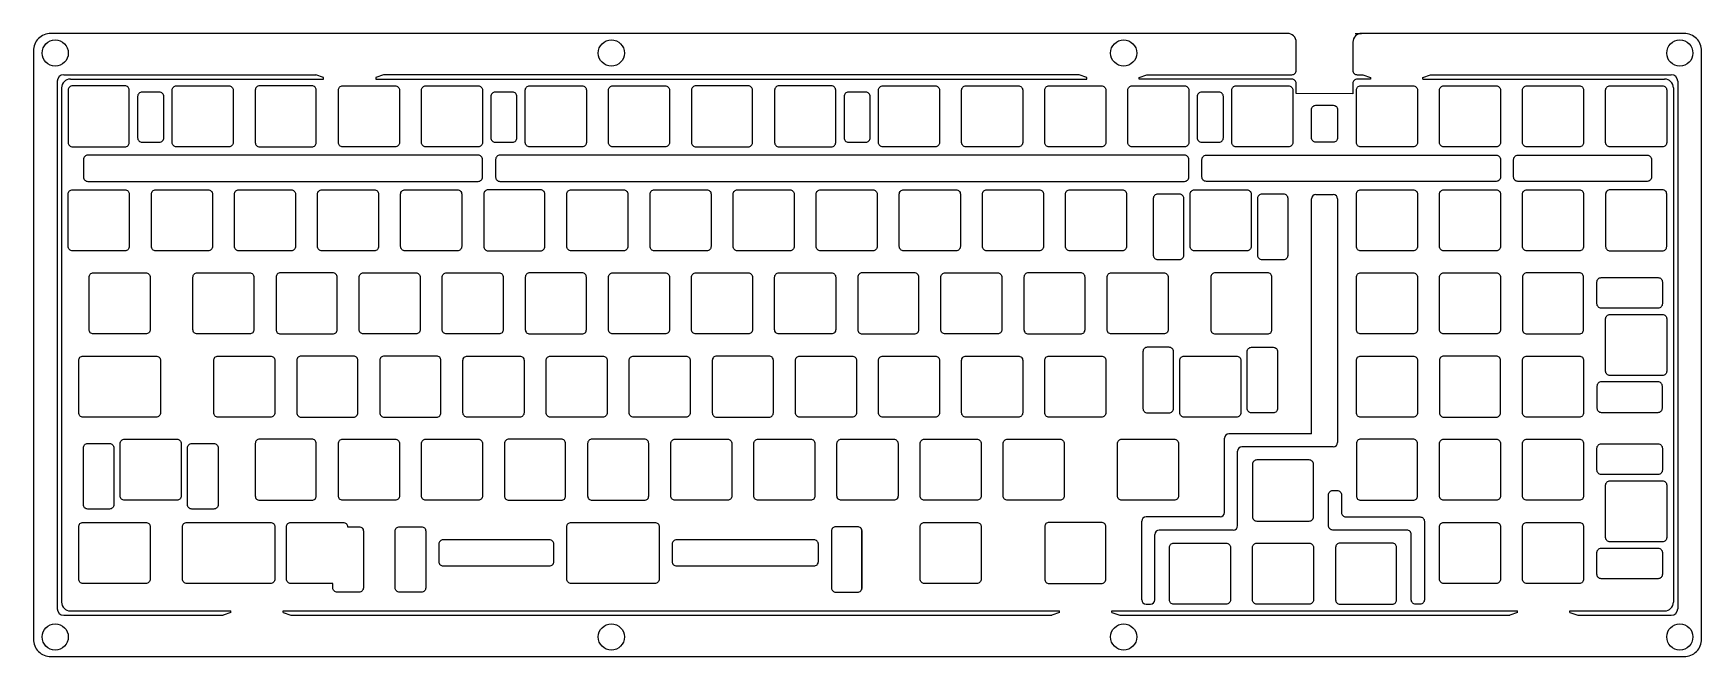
# Model space of a CAD drawing. Header units: millimetres. Extents: x -5 to 377, y 17 to 159.
import ezdxf

# ---------------------------------------------------------------- set-up
doc = ezdxf.new("R2010")
doc.units = ezdxf.units.MM
doc.layers.get('0').update_dxf_attribs({"linetype": 'CONTINUOUS'})

msp = doc.modelspace()

# ---------------------------------------------------------------- linework, layer by layer
for p, q in [((297.51, 159.47), (299.01, 159.47)), ((1.5, 150), (59.27, 150)), ((61.02, 149.36), (59.27, 150)), ((61.02, 149), (61.02, 149.36)), ((313.02, 149.36), (314.76, 150)), ((313.02, 149), (313.02, 149.36)), ((314.76, 150), (369.98, 150)), ((0, 148.5), (0, 27.67)), ((1, 147), (1, 29.18)), ((3, 149), (61.02, 149)), ((313.02, 149), (368.47, 149)), ((370.47, 147), (370.47, 29.18)), ((371.48, 148.5), (371.48, 27.67)), ((288.51, 122.57), (292.51, 122.57)), ((287.51, 67.75), (287.51, 121.57)), ((293.51, 121.57), (293.51, 65.75)), ((267.58, 49.7), (267.58, 66.75)), ((287.51, 67.75), (268.58, 67.75)), ((270.58, 46.7), (270.58, 63.75)), ((292.51, 64.75), (271.58, 64.75)), ((48.86, 47.46), (48.86, 47.46)), ((49.86, 46.46), (49.86, 46.46)), ((248.59, 29.7), (248.59, 47.7)), ((266.58, 48.7), (249.59, 48.7)), ((251.59, 29.7), (251.59, 44.7)), ((269.58, 45.7), (252.59, 45.7)), ((3, 27.18), (39.76, 27.18)), ((39.76, 26.81), (38.01, 26.17)), ((39.76, 26.81), (39.76, 27.18)), ((51.76, 26.81), (51.76, 27.18)), ((51.76, 27.18), (229.76, 27.18)), ((51.76, 26.81), (53.55, 26.17)), ((229.76, 26.81), (228.01, 26.17)), ((229.76, 26.81), (229.76, 27.18)), ((241.76, 26.81), (241.76, 27.18)), ((241.76, 27.18), (334.76, 27.18)), ((241.76, 26.81), (243.55, 26.17)), ((249.59, 28.7), (250.59, 28.7)), ((334.76, 26.81), (333.01, 26.17)), ((334.76, 26.81), (334.76, 27.18)), ((346.76, 26.81), (346.76, 27.18)), ((346.76, 27.18), (368.47, 27.18)), ((346.76, 26.81), (348.55, 26.17)), ((1.5, 26.17), (38.01, 26.17)), ((53.55, 26.17), (228.01, 26.17)), ((243.55, 26.17), (333.01, 26.17)), ((348.55, 26.17), (369.98, 26.17))]:
    msp.add_line(p, q)
for points in [[(-5.47, 155.47), (-5.47, 20.7, 0.414214), (-1.48, 16.7), (372.95, 16.7, 0.414214), (376.95, 20.7), (376.95, 155.47, 0.414214), (372.95, 159.47), (299.01, 159.47, 0.414214), (297.01, 157.47), (297.01, 151, 0.414214), (298.01, 150), (299.27, 150), (301.02, 149.36), (301.02, 149), (298.01, 149, 0.414214), (297.01, 148), (297.01, 145.65), (284.01, 145.71), (284.01, 148, 0.414214), (283.01, 149), (248.02, 149), (248.02, 149.36), (249.76, 150), (283.01, 150, 0.414214), (284.01, 151), (284.01, 157.47, 0.414214), (282.01, 159.47), (-1.48, 159.47, 0.414214)], [(16.52, 134.47), (16.52, 146.47, 0.414214), (15.53, 147.47), (3.53, 147.47, 0.414214), (2.52, 146.47), (2.52, 134.47, 0.414214), (3.53, 133.47), (15.53, 133.47, 0.414214)], [(23.43, 146), (19.43, 146, 0.414214), (18.43, 145), (18.43, 135.57, 0.414214), (19.43, 134.57), (23.43, 134.57, 0.414214), (24.43, 135.57), (24.43, 145, 0.414214)], [(39.34, 147.47, -0.414214), (40.34, 146.47), (40.34, 134.47, -0.414214), (39.34, 133.47), (27.34, 133.47, -0.414214), (26.34, 134.47), (26.34, 146.47, -0.414214), (27.34, 147.47)], [(59.39, 134.47), (59.39, 146.47, 0.414214), (58.39, 147.47), (46.39, 147.47, 0.414214), (45.39, 146.47), (45.39, 134.47, 0.414214), (46.39, 133.47), (58.39, 133.47, 0.414214)], [(77.44, 133.47), (65.44, 133.47, -0.414214), (64.44, 134.47), (64.44, 146.47, -0.414214), (65.44, 147.47), (77.44, 147.47, -0.414214), (78.44, 146.47), (78.44, 134.47, -0.414214)], [(96.49, 147.47, -0.414214), (97.49, 146.47), (97.49, 134.47, -0.414214), (96.49, 133.47), (84.49, 133.47, -0.414214), (83.49, 134.47), (83.49, 146.47, -0.414214), (84.49, 147.47)], [(99.39, 145), (99.39, 135.57, 0.414214), (100.39, 134.57), (104.39, 134.57, 0.414214), (105.39, 135.57), (105.39, 145, 0.414214), (104.39, 146), (100.39, 146, 0.414214)], [(120.3, 147.47, -0.414214), (121.3, 146.47), (121.3, 134.47, -0.414214), (120.3, 133.47), (108.3, 133.47, -0.414214), (107.3, 134.47), (107.3, 146.47, -0.414214), (108.3, 147.47)], [(140.35, 134.47, -0.414214), (139.35, 133.47), (127.35, 133.47, -0.414214), (126.35, 134.47), (126.35, 146.47, -0.414214), (127.35, 147.47), (139.35, 147.47, -0.414214), (140.35, 146.47)], [(159.4, 134.47), (159.4, 146.47, 0.414214), (158.4, 147.47), (146.4, 147.47, 0.414214), (145.4, 146.47), (145.4, 134.47, 0.414214), (146.4, 133.47), (158.4, 133.47, 0.414214)], [(177.45, 147.47), (165.45, 147.47, 0.414214), (164.45, 146.47), (164.45, 134.47, 0.414214), (165.45, 133.47), (177.45, 133.47, 0.414214), (178.45, 134.47), (178.45, 146.47, 0.414214)], [(185.36, 146), (181.36, 146, 0.414214), (180.36, 145), (180.36, 135.57, 0.414214), (181.36, 134.57), (185.36, 134.57, 0.414214), (186.36, 135.57), (186.36, 145, 0.414214)], [(188.26, 146.47, -0.414214), (189.26, 147.47), (201.26, 147.47, -0.414214), (202.26, 146.47), (202.26, 134.47, -0.414214), (201.26, 133.47), (189.26, 133.47, -0.414214), (188.26, 134.47)], [(220.31, 133.47), (208.31, 133.47, -0.414214), (207.31, 134.47), (207.31, 146.47, -0.414214), (208.31, 147.47), (220.31, 147.47, -0.414214), (221.31, 146.47), (221.31, 134.47, -0.414214)], [(226.36, 134.47), (226.36, 146.47, -0.414214), (227.36, 147.47), (239.36, 147.47, -0.414214), (240.36, 146.47), (240.36, 134.47, -0.414214), (239.36, 133.47), (227.36, 133.47, -0.414214)], [(245.41, 146.47, -0.414214), (246.41, 147.47), (258.41, 147.47, -0.414214), (259.41, 146.47), (259.41, 134.47, -0.414214), (258.41, 133.47), (246.41, 133.47, -0.414214), (245.41, 134.47)], [(262.32, 134.57), (266.32, 134.57, 0.414214), (267.32, 135.57), (267.32, 145, 0.414214), (266.32, 146), (262.32, 146, 0.414214), (261.32, 145), (261.32, 135.57, 0.414214)], [(283.23, 134.47, -0.414214), (282.23, 133.47), (270.23, 133.47, -0.414214), (269.23, 134.47), (269.23, 146.47, -0.414214), (270.23, 147.47), (282.23, 147.47, -0.414214), (283.23, 146.47)], [(297.8, 134.47), (297.8, 146.47, -0.414214), (298.8, 147.47), (310.8, 147.47, -0.414214), (311.8, 146.47), (311.8, 134.47, -0.414214), (310.8, 133.47), (298.8, 133.47, -0.414214)], [(317.85, 133.47, -0.414214), (316.85, 134.47), (316.85, 146.47, -0.414214), (317.85, 147.47), (329.85, 147.47, -0.414214), (330.85, 146.47), (330.85, 134.47, -0.414214), (329.85, 133.47)], [(349.9, 134.47, -0.414214), (348.9, 133.47), (336.9, 133.47, -0.414214), (335.9, 134.47), (335.9, 146.47, -0.414214), (336.9, 147.47), (348.9, 147.47, -0.414214), (349.9, 146.47)], [(368.95, 134.47, -0.414214), (367.95, 133.47), (355.95, 133.47, -0.414214), (354.95, 134.47), (354.95, 146.47, -0.414214), (355.95, 147.47), (367.95, 147.47, -0.414214), (368.95, 146.47)], [(293.51, 142), (293.51, 135.57, -0.414214), (292.51, 134.57), (288.51, 134.57, -0.414214), (287.51, 135.57), (287.51, 142, -0.414214), (288.51, 143), (292.51, 143, -0.414214)], [(6, 130.57), (6, 126.57, 0.414214), (7, 125.57), (96.49, 125.57, 0.414214), (97.49, 126.57), (97.49, 130.57, 0.414214), (96.49, 131.57), (7, 131.57, 0.414214)], [(100.49, 130.57), (100.49, 126.57, 0.414214), (101.49, 125.57), (258.41, 125.57, 0.414214), (259.41, 126.57), (259.41, 130.57, 0.414214), (258.41, 131.57), (101.49, 131.57, 0.414214)], [(262.41, 126.57), (262.41, 130.57, -0.414214), (263.41, 131.57), (329.85, 131.57, -0.414214), (330.85, 130.57), (330.85, 126.57, -0.414214), (329.85, 125.57), (263.41, 125.57, -0.414214)], [(365.48, 130.57), (365.48, 126.57, -0.414214), (364.47, 125.57), (334.85, 125.57, -0.414214), (333.85, 126.57), (333.85, 130.57, -0.414214), (334.85, 131.57), (364.47, 131.57, -0.414214)], [(3.53, 109.66, -0.414214), (2.52, 110.66), (2.52, 122.66, -0.414214), (3.53, 123.66), (15.53, 123.66, -0.414214), (16.52, 122.66), (16.52, 110.66, -0.414214), (15.53, 109.66)], [(34.58, 123.66, -0.414214), (35.58, 122.66), (35.58, 110.66, -0.414214), (34.58, 109.66), (22.57, 109.66, -0.414214), (21.57, 110.66), (21.57, 122.66, -0.414214), (22.57, 123.66)], [(53.63, 123.66, -0.414214), (54.62, 122.66), (54.62, 110.66, -0.414214), (53.63, 109.66), (41.63, 109.66, -0.414214), (40.62, 110.66), (40.62, 122.66, -0.414214), (41.63, 123.66)], [(72.67, 109.66), (60.67, 109.66, -0.414214), (59.67, 110.66), (59.67, 122.66, -0.414214), (60.67, 123.66), (72.67, 123.66, -0.414214), (73.67, 122.66), (73.67, 110.66, -0.414214)], [(91.72, 109.66), (79.72, 109.66, -0.414214), (78.72, 110.66), (78.72, 122.66, -0.414214), (79.72, 123.66), (91.72, 123.66, -0.414214), (92.72, 122.66), (92.72, 110.66, -0.414214)], [(111.78, 110.66), (111.78, 122.66, 0.414214), (110.78, 123.66), (98.78, 123.66, 0.414214), (97.78, 122.66), (97.78, 110.66, 0.414214), (98.78, 109.66), (110.78, 109.66, 0.414214)], [(117.83, 109.66, -0.414214), (116.82, 110.66), (116.82, 122.66, -0.414214), (117.83, 123.66), (129.82, 123.66, -0.414214), (130.82, 122.66), (130.82, 110.66, -0.414214), (129.82, 109.66)], [(135.88, 110.66), (135.88, 122.66, -0.414214), (136.88, 123.66), (148.88, 123.66, -0.414214), (149.88, 122.66), (149.88, 110.66, -0.414214), (148.88, 109.66), (136.88, 109.66, -0.414214)], [(154.93, 110.66), (154.93, 122.66, -0.414214), (155.93, 123.66), (167.93, 123.66, -0.414214), (168.92, 122.66), (168.92, 110.66, -0.414214), (167.93, 109.66), (155.93, 109.66, -0.414214)], [(173.97, 110.66), (173.97, 122.66, -0.414214), (174.97, 123.66), (186.98, 123.66, -0.414214), (187.97, 122.66), (187.97, 110.66, -0.414214), (186.98, 109.66), (174.97, 109.66, -0.414214)], [(193.03, 122.66, -0.414214), (194.03, 123.66), (206.03, 123.66, -0.414214), (207.03, 122.66), (207.03, 110.66, -0.414214), (206.03, 109.66), (194.03, 109.66, -0.414214), (193.03, 110.66)], [(225.07, 123.66, -0.414214), (226.08, 122.66), (226.08, 110.66, -0.414214), (225.07, 109.66), (213.08, 109.66, -0.414214), (212.07, 110.66), (212.07, 122.66, -0.414214), (213.08, 123.66)], [(231.12, 122.66, -0.414214), (232.13, 123.66), (244.12, 123.66, -0.414214), (245.13, 122.66), (245.13, 110.66, -0.414214), (244.12, 109.66), (232.13, 109.66, -0.414214), (231.12, 110.66)], [(258.26, 108.66), (258.26, 121.66, 0.414214), (257.26, 122.66), (252.26, 122.66, 0.414214), (251.26, 121.66), (251.26, 108.66, 0.414214), (252.26, 107.66), (257.26, 107.66, 0.414214)], [(272.7, 123.66, -0.414214), (273.7, 122.66), (273.7, 110.66, -0.414214), (272.7, 109.66), (260.7, 109.66, -0.414214), (259.7, 110.66), (259.7, 122.66, -0.414214), (260.7, 123.66)], [(282.14, 108.66), (282.14, 121.66, 0.414214), (281.14, 122.66), (276.14, 122.66, 0.414214), (275.14, 121.66), (275.14, 108.66, 0.414214), (276.14, 107.66), (281.14, 107.66, 0.414214)], [(297.8, 110.66), (297.8, 122.66, -0.414214), (298.8, 123.66), (310.8, 123.66, -0.414214), (311.8, 122.66), (311.8, 110.66, -0.414214), (310.8, 109.66), (298.8, 109.66, -0.414214)], [(317.85, 109.66, -0.414214), (316.85, 110.66), (316.85, 122.66, -0.414214), (317.85, 123.66), (329.85, 123.66, -0.414214), (330.85, 122.66), (330.85, 110.66, -0.414214), (329.85, 109.66)], [(335.9, 110.66), (335.9, 122.66, -0.414214), (336.9, 123.66), (348.9, 123.66, -0.414214), (349.9, 122.66), (349.9, 110.66, -0.414214), (348.9, 109.66), (336.9, 109.66, -0.414214)], [(368.95, 110.66), (368.95, 122.66, 0.414214), (367.95, 123.66), (355.95, 123.66, 0.414214), (354.95, 122.66), (354.95, 110.66, 0.414214), (355.95, 109.66), (367.95, 109.66, 0.414214)], [(7.29, 103.61, -0.414214), (8.29, 104.61), (20.29, 104.61, -0.414214), (21.29, 103.61), (21.29, 91.61, -0.414214), (20.29, 90.61), (8.29, 90.61, -0.414214), (7.29, 91.61)], [(44.1, 90.61), (32.1, 90.61, -0.414214), (31.1, 91.61), (31.1, 103.61, -0.414214), (32.1, 104.61), (44.1, 104.61, -0.414214), (45.1, 103.61), (45.1, 91.61, -0.414214)], [(64.15, 91.61), (64.15, 103.61, 0.414214), (63.15, 104.61), (51.15, 104.61, 0.414214), (50.15, 103.61), (50.15, 91.61, 0.414214), (51.15, 90.61), (63.15, 90.61, 0.414214)], [(82.2, 90.61), (70.2, 90.61, -0.414214), (69.2, 91.61), (69.2, 103.61, -0.414214), (70.2, 104.61), (82.2, 104.61, -0.414214), (83.2, 103.61), (83.2, 91.61, -0.414214)], [(88.25, 91.61), (88.25, 103.61, -0.414214), (89.25, 104.61), (101.25, 104.61, -0.414214), (102.25, 103.61), (102.25, 91.61, -0.414214), (101.25, 90.61), (89.25, 90.61, -0.414214)], [(120.3, 104.61), (108.3, 104.61, 0.414214), (107.3, 103.61), (107.3, 91.61, 0.414214), (108.3, 90.61), (120.3, 90.61, 0.414214), (121.3, 91.61), (121.3, 103.61, 0.414214)], [(127.35, 90.61, -0.414214), (126.35, 91.61), (126.35, 103.61, -0.414214), (127.35, 104.61), (139.35, 104.61, -0.414214), (140.35, 103.61), (140.35, 91.61, -0.414214), (139.35, 90.61)], [(158.4, 90.61), (146.4, 90.61, -0.414214), (145.4, 91.61), (145.4, 103.61, -0.414214), (146.4, 104.61), (158.4, 104.61, -0.414214), (159.4, 103.61), (159.4, 91.61, -0.414214)], [(177.45, 90.61), (165.45, 90.61, -0.414214), (164.45, 91.61), (164.45, 103.61, -0.414214), (165.45, 104.61), (177.45, 104.61, -0.414214), (178.45, 103.61), (178.45, 91.61, -0.414214)], [(197.5, 91.61), (197.5, 103.61, 0.414214), (196.5, 104.61), (184.5, 104.61, 0.414214), (183.5, 103.61), (183.5, 91.61, 0.414214), (184.5, 90.61), (196.5, 90.61, 0.414214)], [(215.55, 90.61), (203.55, 90.61, -0.414214), (202.55, 91.61), (202.55, 103.61, -0.414214), (203.55, 104.61), (215.55, 104.61, -0.414214), (216.55, 103.61), (216.55, 91.61, -0.414214)], [(234.6, 104.61), (222.6, 104.61, 0.414214), (221.6, 103.61), (221.6, 91.61, 0.414214), (222.6, 90.61), (234.6, 90.61, 0.414214), (235.6, 91.61), (235.6, 103.61, 0.414214)], [(240.65, 91.61), (240.65, 103.61, -0.414214), (241.65, 104.61), (253.65, 104.61, -0.414214), (254.65, 103.61), (254.65, 91.61, -0.414214), (253.65, 90.61), (241.65, 90.61, -0.414214)], [(277.46, 104.61), (265.46, 104.61, 0.414214), (264.46, 103.61), (264.46, 91.61, 0.414214), (265.46, 90.61), (277.46, 90.61, 0.414214), (278.46, 91.61), (278.46, 103.61, 0.414214)], [(310.8, 104.61, -0.414214), (311.8, 103.61), (311.8, 91.61, -0.414214), (310.8, 90.61), (298.8, 90.61, -0.414214), (297.8, 91.61), (297.8, 103.61, -0.414214), (298.8, 104.61)], [(329.85, 104.61, -0.414214), (330.85, 103.61), (330.85, 91.61, -0.414214), (329.85, 90.61), (317.85, 90.61, -0.414214), (316.85, 91.61), (316.85, 103.61, -0.414214), (317.85, 104.61)], [(349.9, 91.61), (349.9, 103.61, 0.414214), (348.9, 104.61), (336.9, 104.61, 0.414214), (335.9, 103.61), (335.9, 91.61, 0.414214), (336.9, 90.61), (348.9, 90.61, 0.414214)], [(367.95, 97.53, -0.414214), (366.95, 96.53), (353.95, 96.53, -0.414214), (352.95, 97.53), (352.95, 102.53, -0.414214), (353.95, 103.53), (366.95, 103.53, -0.414214), (367.95, 102.53)], [(355.95, 95.09), (367.95, 95.09, -0.414214), (368.95, 94.09), (368.95, 82.09, -0.414214), (367.95, 81.09), (355.95, 81.09, -0.414214), (354.95, 82.09), (354.95, 94.09, -0.414214)], [(4.91, 72.56), (4.91, 84.56, -0.414214), (5.91, 85.56), (22.67, 85.56, -0.414214), (23.67, 84.56), (23.67, 72.56, -0.414214), (22.67, 71.56), (5.91, 71.56, -0.414214)], [(48.86, 85.56, -0.414214), (49.86, 84.56), (49.86, 72.56, -0.414214), (48.86, 71.56), (36.86, 71.56, -0.414214), (35.86, 72.56), (35.86, 84.56, -0.414214), (36.86, 85.56)], [(67.91, 85.56), (55.91, 85.56, 0.414214), (54.91, 84.56), (54.91, 72.56, 0.414214), (55.91, 71.56), (67.91, 71.56, 0.414214), (68.91, 72.56), (68.91, 84.56, 0.414214)], [(86.96, 85.56), (74.96, 85.56, 0.414214), (73.96, 84.56), (73.96, 72.56, 0.414214), (74.96, 71.56), (86.96, 71.56, 0.414214), (87.96, 72.56), (87.96, 84.56, 0.414214)], [(93.01, 72.56), (93.01, 84.56, -0.414214), (94.01, 85.56), (106.01, 85.56, -0.414214), (107.01, 84.56), (107.01, 72.56, -0.414214), (106.01, 71.56), (94.01, 71.56, -0.414214)], [(125.06, 85.56, -0.414214), (126.06, 84.56), (126.06, 72.56, -0.414214), (125.06, 71.56), (113.06, 71.56, -0.414214), (112.06, 72.56), (112.06, 84.56, -0.414214), (113.06, 85.56)], [(132.11, 71.56, -0.414214), (131.11, 72.56), (131.11, 84.56, -0.414214), (132.11, 85.56), (144.11, 85.56, -0.414214), (145.11, 84.56), (145.11, 72.56, -0.414214), (144.11, 71.56)], [(163.16, 85.56), (151.16, 85.56, 0.414214), (150.16, 84.56), (150.16, 72.56, 0.414214), (151.16, 71.56), (163.16, 71.56, 0.414214), (164.16, 72.56), (164.16, 84.56, 0.414214)], [(183.21, 72.56, -0.414214), (182.21, 71.56), (170.21, 71.56, -0.414214), (169.21, 72.56), (169.21, 84.56, -0.414214), (170.21, 85.56), (182.21, 85.56, -0.414214), (183.21, 84.56)], [(202.26, 72.56, -0.414214), (201.26, 71.56), (189.26, 71.56, -0.414214), (188.26, 72.56), (188.26, 84.56, -0.414214), (189.26, 85.56), (201.26, 85.56, -0.414214), (202.26, 84.56)], [(220.31, 71.56), (208.31, 71.56, -0.414214), (207.31, 72.56), (207.31, 84.56, -0.414214), (208.31, 85.56), (220.31, 85.56, -0.414214), (221.31, 84.56), (221.31, 72.56, -0.414214)], [(239.36, 85.56, -0.414214), (240.36, 84.56), (240.36, 72.56, -0.414214), (239.36, 71.56), (227.36, 71.56, -0.414214), (226.36, 72.56), (226.36, 84.56, -0.414214), (227.36, 85.56)], [(255.88, 73.56), (255.88, 86.56, 0.414214), (254.88, 87.56), (249.88, 87.56, 0.414214), (248.88, 86.56), (248.88, 73.56, 0.414214), (249.88, 72.56), (254.88, 72.56, 0.414214)], [(258.32, 71.56, -0.414214), (257.32, 72.56), (257.32, 84.56, -0.414214), (258.32, 85.56), (270.32, 85.56, -0.414214), (271.32, 84.56), (271.32, 72.56, -0.414214), (270.32, 71.56)], [(272.76, 86.56, -0.414214), (273.76, 87.56), (278.76, 87.56, -0.414214), (279.76, 86.56), (279.76, 73.56, -0.414214), (278.76, 72.56), (273.76, 72.56, -0.414214), (272.76, 73.56)], [(311.8, 72.56, -0.414214), (310.8, 71.56), (298.8, 71.56, -0.414214), (297.8, 72.56), (297.8, 84.56, -0.414214), (298.8, 85.56), (310.8, 85.56, -0.414214), (311.8, 84.56)], [(330.85, 72.56), (330.85, 84.56, 0.414214), (329.85, 85.56), (317.85, 85.56, 0.414214), (316.85, 84.56), (316.85, 72.56, 0.414214), (317.85, 71.56), (329.85, 71.56, 0.414214)], [(336.9, 71.56, -0.414214), (335.9, 72.56), (335.9, 84.56, -0.414214), (336.9, 85.56), (348.9, 85.56, -0.414214), (349.9, 84.56), (349.9, 72.56, -0.414214), (348.9, 71.56)], [(367.95, 73.65), (367.95, 78.65, 0.414214), (366.95, 79.65), (353.95, 79.65, 0.414214), (352.95, 78.65), (352.95, 73.65, 0.414214), (353.95, 72.65), (366.95, 72.65, 0.414214)], [(5.99, 64.51, -0.414214), (6.99, 65.51), (11.99, 65.51, -0.414214), (12.99, 64.51), (12.99, 51.51, -0.414214), (11.99, 50.51), (6.99, 50.51, -0.414214), (5.99, 51.51)], [(14.43, 65.51, -0.414214), (15.43, 66.51), (27.43, 66.51, -0.414214), (28.43, 65.51), (28.43, 53.51, -0.414214), (27.43, 52.51), (15.43, 52.51, -0.414214), (14.43, 53.51)], [(36.87, 51.51, -0.414214), (35.87, 50.51), (30.87, 50.51, -0.414214), (29.87, 51.51), (29.87, 64.51, -0.414214), (30.87, 65.51), (35.87, 65.51, -0.414214), (36.87, 64.51)], [(59.39, 53.51), (59.39, 65.51, 0.414214), (58.39, 66.51), (46.39, 66.51, 0.414214), (45.39, 65.51), (45.39, 53.51, 0.414214), (46.39, 52.51), (58.39, 52.51, 0.414214)], [(65.44, 52.51, -0.414214), (64.44, 53.51), (64.44, 65.51, -0.414214), (65.44, 66.51), (77.44, 66.51, -0.414214), (78.44, 65.51), (78.44, 53.51, -0.414214), (77.44, 52.51)], [(96.49, 66.51, -0.414214), (97.49, 65.51), (97.49, 53.51, -0.414214), (96.49, 52.51), (84.49, 52.51, -0.414214), (83.49, 53.51), (83.49, 65.51, -0.414214), (84.49, 66.51)], [(115.54, 66.51), (103.54, 66.51, 0.414214), (102.54, 65.51), (102.54, 53.51, 0.414214), (103.54, 52.51), (115.54, 52.51, 0.414214), (116.54, 53.51), (116.54, 65.51, 0.414214)], [(135.59, 53.51), (135.59, 65.51, 0.414214), (134.59, 66.51), (122.59, 66.51, 0.414214), (121.59, 65.51), (121.59, 53.51, 0.414214), (122.59, 52.51), (134.59, 52.51, 0.414214)], [(140.64, 65.51, -0.414214), (141.64, 66.51), (153.64, 66.51, -0.414214), (154.64, 65.51), (154.64, 53.51, -0.414214), (153.64, 52.51), (141.64, 52.51, -0.414214), (140.64, 53.51)], [(159.69, 53.51), (159.69, 65.51, -0.414214), (160.69, 66.51), (172.69, 66.51, -0.414214), (173.69, 65.51), (173.69, 53.51, -0.414214), (172.69, 52.51), (160.69, 52.51, -0.414214)], [(191.74, 66.51, -0.414214), (192.74, 65.51), (192.74, 53.51, -0.414214), (191.74, 52.51), (179.74, 52.51, -0.414214), (178.74, 53.51), (178.74, 65.51, -0.414214), (179.74, 66.51)], [(197.79, 65.51, -0.414214), (198.79, 66.51), (210.79, 66.51, -0.414214), (211.79, 65.51), (211.79, 53.51, -0.414214), (210.79, 52.51), (198.79, 52.51, -0.414214), (197.79, 53.51)], [(217.84, 52.51, -0.414214), (216.84, 53.51), (216.84, 65.51, -0.414214), (217.84, 66.51), (229.84, 66.51, -0.414214), (230.84, 65.51), (230.84, 53.51, -0.414214), (229.84, 52.51)], [(257.03, 53.51, -0.414214), (256.03, 52.51), (244.03, 52.51, -0.414214), (243.03, 53.51), (243.03, 65.51, -0.414214), (244.03, 66.51), (256.03, 66.51, -0.414214), (257.03, 65.51)], [(311.8, 53.51), (311.8, 65.51, 0.414214), (310.8, 66.51), (298.8, 66.51, 0.414214), (297.8, 65.51), (297.8, 53.51, 0.414214), (298.8, 52.51), (310.8, 52.51, 0.414214)], [(330.85, 53.51, -0.414214), (329.85, 52.51), (317.85, 52.51, -0.414214), (316.85, 53.51), (316.85, 65.51, -0.414214), (317.85, 66.51), (329.85, 66.51, -0.414214), (330.85, 65.51)], [(336.9, 52.51, -0.414214), (335.9, 53.51), (335.9, 65.51, -0.414214), (336.9, 66.51), (348.9, 66.51, -0.414214), (349.9, 65.51), (349.9, 53.51, -0.414214), (348.9, 52.51)], [(367.95, 59.43, -0.414214), (366.95, 58.43), (353.95, 58.43, -0.414214), (352.95, 59.43), (352.95, 64.43, -0.414214), (353.95, 65.43), (366.95, 65.43, -0.414214), (367.95, 64.43)], [(287.99, 48.75), (287.99, 60.75, 0.414214), (286.99, 61.75), (274.99, 61.75, 0.414214), (273.99, 60.75), (273.99, 48.75, 0.414214), (274.99, 47.75), (286.99, 47.75, 0.414214)], [(312.39, 48.7, -0.414214), (313.39, 47.7), (313.39, 29.7, -0.414214), (312.39, 28.7), (311.39, 28.7, -0.414214), (310.39, 29.7), (310.39, 44.7, 0.414214), (309.39, 45.7), (292.39, 45.7, -0.414214), (291.39, 46.7), (291.39, 53.75, -0.414214), (292.39, 54.75), (293.39, 54.75, -0.414214), (294.39, 53.75), (294.39, 49.7, 0.414214), (295.39, 48.7)], [(367.95, 56.99, -0.414214), (368.95, 55.99), (368.95, 43.99, -0.414214), (367.95, 42.99), (355.95, 42.99, -0.414214), (354.95, 43.99), (354.95, 55.99, -0.414214), (355.95, 56.99)], [(21.29, 34.46, -0.414214), (20.29, 33.46), (5.91, 33.46, -0.414214), (4.91, 34.46), (4.91, 46.46, -0.414214), (5.91, 47.46), (20.29, 47.46, -0.414214), (21.29, 46.46)], [(29.72, 33.46, -0.414214), (28.72, 34.46), (28.72, 46.46, -0.414214), (29.72, 47.46), (48.86, 47.46, -0.414214), (49.86, 46.46), (49.86, 34.46, -0.414214), (48.86, 33.46)], [(69.18, 31.46), (64.18, 31.46, -0.414214), (63.17, 32.46), (63.17, 33.46), (53.53, 33.46, -0.414214), (52.53, 34.46), (52.53, 46.46, -0.414214), (53.53, 47.46), (65.53, 47.46, -0.414214), (66.53, 46.46), (69.18, 46.46, -0.414214), (70.17, 45.46), (70.17, 32.46, -0.414214)], [(84.47, 32.46, -0.414214), (83.47, 31.46), (78.47, 31.46, -0.414214), (77.47, 32.46), (77.47, 45.46, -0.414214), (78.47, 46.46), (83.47, 46.46, -0.414214), (84.47, 45.46)], [(117.83, 47.46), (136.97, 47.46, -0.414214), (137.97, 46.46), (137.97, 34.46, -0.414214), (136.97, 33.46), (117.83, 33.46, -0.414214), (116.82, 34.46), (116.82, 46.46, -0.414214)], [(184.47, 32.46), (184.47, 45.46, 0.414214), (183.47, 46.46), (178.47, 46.46, 0.414214), (177.47, 45.46), (177.47, 32.46, 0.414214), (178.47, 31.46), (183.47, 31.46, 0.414214)], [(184.48, 32.46), (184.48, 45.46, 0.414214), (183.47, 46.46), (178.47, 46.46, 0.414214), (177.47, 45.46), (177.47, 32.46, 0.414214), (178.47, 31.46), (183.47, 31.46, 0.414214)], [(198.79, 33.46, -0.414214), (197.79, 34.46), (197.79, 46.46, -0.414214), (198.79, 47.46), (210.79, 47.46, -0.414214), (211.79, 46.46), (211.79, 34.46, -0.414214), (210.79, 33.46)], [(239.36, 47.46), (227.36, 47.46, 0.414214), (226.36, 46.46), (226.36, 34.46, 0.414214), (227.36, 33.46), (239.36, 33.46, 0.414214), (240.36, 34.46), (240.36, 46.46, 0.414214)], [(330.85, 34.46, -0.414214), (329.85, 33.46), (317.85, 33.46, -0.414214), (316.85, 34.46), (316.85, 46.46, -0.414214), (317.85, 47.46), (329.85, 47.46, -0.414214), (330.85, 46.46)], [(349.9, 34.46, -0.414214), (348.9, 33.46), (336.9, 33.46, -0.414214), (335.9, 34.46), (335.9, 46.46, -0.414214), (336.9, 47.46), (348.9, 47.46, -0.414214), (349.9, 46.46)], [(112.83, 43.46), (88.47, 43.46, 0.414214), (87.47, 42.46), (87.47, 38.46, 0.414214), (88.47, 37.46), (112.83, 37.46, 0.414214), (113.83, 38.46), (113.83, 42.46, 0.414214)], [(173.47, 43.46), (141.97, 43.46, 0.414214), (140.97, 42.46), (140.97, 38.46, 0.414214), (141.97, 37.46), (173.47, 37.46, 0.414214), (174.47, 38.46), (174.47, 42.46, 0.414214)], [(255.94, 28.7, -0.414214), (254.94, 29.7), (254.94, 41.7, -0.414214), (255.94, 42.7), (267.94, 42.7, -0.414214), (268.94, 41.7), (268.94, 29.7, -0.414214), (267.94, 28.7)], [(286.99, 42.7, -0.414214), (287.99, 41.7), (287.99, 29.7, -0.414214), (286.99, 28.7), (274.99, 28.7, -0.414214), (273.99, 29.7), (273.99, 41.7, -0.414214), (274.99, 42.7)], [(306.04, 42.7), (294.04, 42.7, 0.414214), (293.04, 41.7), (293.04, 29.7, 0.414214), (294.04, 28.7), (306.04, 28.7, 0.414214), (307.04, 29.7), (307.04, 41.7, 0.414214)], [(352.95, 35.55), (352.95, 40.55, -0.414214), (353.95, 41.55), (366.95, 41.55, -0.414214), (367.95, 40.55), (367.95, 35.55, -0.414214), (366.95, 34.55), (353.95, 34.55, -0.414214)]]:
    msp.add_lwpolyline(points, format="xyb", close=True)
msp.add_lwpolyline([(74.76, 150), (73.02, 149.36), (73.02, 149), (236.02, 149), (236.02, 149.36), (234.27, 150)], close=True)
for centre in [(-0.47, 154.97), (127.02, 154.97), (244.46, 154.97), (371.95, 154.97), (-0.47, 21.2), (127.02, 21.2), (244.46, 21.2), (371.95, 21.2)]:
    msp.add_circle(centre, 3)
for centre, radius, start, end in [((1.5, 148.5), 1.5, 90, 180), ((369.98, 148.5), 1.5, 0, 90), ((3, 147), 2, 90, 180), ((368.47, 147), 2, 0, 90), ((288.51, 121.57), 1, 90, 180), ((292.51, 121.57), 1, 0, 90), ((268.58, 66.75), 1, 90, 180), ((292.51, 65.75), 1, 270, 360), ((271.58, 63.75), 1, 90, 180), ((249.59, 47.7), 1, 90, 180), ((266.58, 49.7), 1, 270, 360), ((269.58, 46.7), 1, 270, 360), ((252.59, 44.7), 1, 90, 180), ((1.5, 27.67), 1.5, 180, 270), ((3, 29.18), 2, 180, 270), ((249.59, 29.7), 1, 180, 270), ((250.59, 29.7), 1, 270, 360), ((368.47, 29.18), 2, 270, 360), ((369.98, 27.67), 1.5, -90, 0)]:
    msp.add_arc(centre, radius, start, end)

doc.saveas('drawing.dxf')
